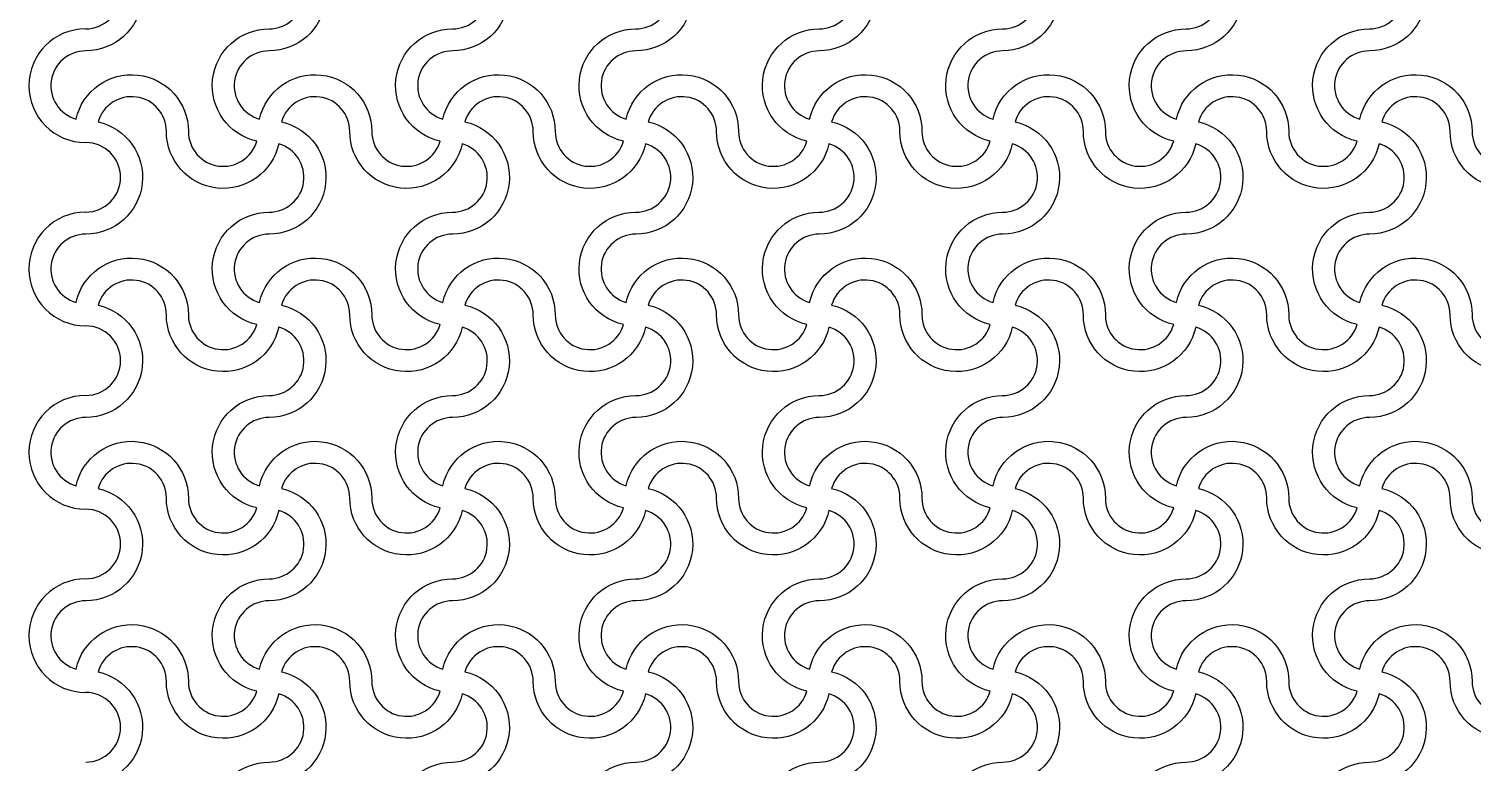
# Model space of a CAD drawing. Header units: millimetres. Extents: x 24 to 345, y 12 to 201.
# Drawn here: x 261.385 to 264.533, y 121.304 to 122.904 of the extents above; entities that cross this region are included whole.
import ezdxf

# ---------------------------------------------------------------- set-up
doc = ezdxf.new("R2010")
doc.units = ezdxf.units.MM
doc.header["$MEASUREMENT"] = 0
doc.layers.add('5th metal (rf+ground)', color=240, linetype='Continuous')

msp = doc.modelspace()

# ---------------------------------------------------------------- linework, layer by layer
at = {"layer": '5th metal (rf+ground)'}
for points in [[(261.92956, 123.05285, -0.8959788), (261.68453, 123.07982, 0.8687853), (261.5355, 123.10085, -0.8959788), (261.50853, 122.85582, 0.8687853), (261.4875, 122.70679, -0.8959788), (261.73253, 122.67982, 0.8687853), (261.88156, 122.65879, -0.8959788), (261.90853, 122.90382, 0.8687853)], [(261.92956, 123.05285, -0.8959788), (261.68453, 123.07982, 0.8687853), (261.5355, 123.10085, -0.8959788), (261.50853, 122.85582, 0.8687853), (261.4875, 122.70679, -0.8959788), (261.73253, 122.67982, 0.8687853), (261.88156, 122.65879, -0.8959788), (261.90853, 122.90382, 0.8687853)], [(261.92956, 123.05285, -0.8959788), (261.68453, 123.07982, 0.8687853), (261.5355, 123.10085, -0.8959788), (261.50853, 122.85582, 0.8687853), (261.4875, 122.70679, -0.8959788), (261.73253, 122.67982, 0.8687853), (261.88156, 122.65879, -0.8959788), (261.90853, 122.90382, 0.8687853)], [(261.92956, 123.05285, -0.8959788), (261.68453, 123.07982, 0.8687853), (261.5355, 123.10085, -0.8959788), (261.50853, 122.85582, 0.8687853), (261.4875, 122.70679, -0.8959788), (261.73253, 122.67982, 0.8687853), (261.88156, 122.65879, -0.8959788), (261.90853, 122.90382, 0.8687853)], [(262.32956, 123.05285, -0.8959788), (262.08453, 123.07982, 0.8687853), (261.9355, 123.10085, -0.8959788), (261.90853, 122.85582, 0.8687853), (261.8875, 122.70679, -0.8959788), (262.13253, 122.67982, 0.8687853), (262.28156, 122.65879, -0.8959788), (262.30853, 122.90382, 0.8687853)], [(262.32956, 123.05285, -0.8959788), (262.08453, 123.07982, 0.8687853), (261.9355, 123.10085, -0.8959788), (261.90853, 122.85582, 0.8687853), (261.8875, 122.70679, -0.8959788), (262.13253, 122.67982, 0.8687853), (262.28156, 122.65879, -0.8959788), (262.30853, 122.90382, 0.8687853)], [(262.32956, 123.05285, -0.8959788), (262.08453, 123.07982, 0.8687853), (261.9355, 123.10085, -0.8959788), (261.90853, 122.85582, 0.8687853), (261.8875, 122.70679, -0.8959788), (262.13253, 122.67982, 0.8687853), (262.28156, 122.65879, -0.8959788), (262.30853, 122.90382, 0.8687853)], [(262.32956, 123.05285, -0.8959788), (262.08453, 123.07982, 0.8687853), (261.9355, 123.10085, -0.8959788), (261.90853, 122.85582, 0.8687853), (261.8875, 122.70679, -0.8959788), (262.13253, 122.67982, 0.8687853), (262.28156, 122.65879, -0.8959788), (262.30853, 122.90382, 0.8687853)], [(262.72956, 123.05285, -0.8959788), (262.48453, 123.07982, 0.8687853), (262.3355, 123.10085, -0.8959788), (262.30853, 122.85582, 0.8687853), (262.2875, 122.70679, -0.8959788), (262.53253, 122.67982, 0.8687853), (262.68156, 122.65879, -0.8959788), (262.70853, 122.90382, 0.8687853)], [(262.72956, 123.05285, -0.8959788), (262.48453, 123.07982, 0.8687853), (262.3355, 123.10085, -0.8959788), (262.30853, 122.85582, 0.8687853), (262.2875, 122.70679, -0.8959788), (262.53253, 122.67982, 0.8687853), (262.68156, 122.65879, -0.8959788), (262.70853, 122.90382, 0.8687853)], [(262.72956, 123.05285, -0.8959788), (262.48453, 123.07982, 0.8687853), (262.3355, 123.10085, -0.8959788), (262.30853, 122.85582, 0.8687853), (262.2875, 122.70679, -0.8959788), (262.53253, 122.67982, 0.8687853), (262.68156, 122.65879, -0.8959788), (262.70853, 122.90382, 0.8687853)], [(262.72956, 123.05285, -0.8959788), (262.48453, 123.07982, 0.8687853), (262.3355, 123.10085, -0.8959788), (262.30853, 122.85582, 0.8687853), (262.2875, 122.70679, -0.8959788), (262.53253, 122.67982, 0.8687853), (262.68156, 122.65879, -0.8959788), (262.70853, 122.90382, 0.8687853)], [(263.12956, 123.05285, -0.8959788), (262.88453, 123.07982, 0.8687853), (262.7355, 123.10085, -0.8959788), (262.70853, 122.85582, 0.8687853), (262.6875, 122.70679, -0.8959788), (262.93253, 122.67982, 0.8687853), (263.08156, 122.65879, -0.8959788), (263.10853, 122.90382, 0.8687853)], [(263.12956, 123.05285, -0.8959788), (262.88453, 123.07982, 0.8687853), (262.7355, 123.10085, -0.8959788), (262.70853, 122.85582, 0.8687853), (262.6875, 122.70679, -0.8959788), (262.93253, 122.67982, 0.8687853), (263.08156, 122.65879, -0.8959788), (263.10853, 122.90382, 0.8687853)], [(263.12956, 123.05285, -0.8959788), (262.88453, 123.07982, 0.8687853), (262.7355, 123.10085, -0.8959788), (262.70853, 122.85582, 0.8687853), (262.6875, 122.70679, -0.8959788), (262.93253, 122.67982, 0.8687853), (263.08156, 122.65879, -0.8959788), (263.10853, 122.90382, 0.8687853)], [(263.12956, 123.05285, -0.8959788), (262.88453, 123.07982, 0.8687853), (262.7355, 123.10085, -0.8959788), (262.70853, 122.85582, 0.8687853), (262.6875, 122.70679, -0.8959788), (262.93253, 122.67982, 0.8687853), (263.08156, 122.65879, -0.8959788), (263.10853, 122.90382, 0.8687853)], [(263.52956, 123.05285, -0.8959788), (263.28453, 123.07982, 0.8687853), (263.1355, 123.10085, -0.8959788), (263.10853, 122.85582, 0.8687853), (263.0875, 122.70679, -0.8959788), (263.33253, 122.67982, 0.8687853), (263.48156, 122.65879, -0.8959788), (263.50853, 122.90382, 0.8687853)], [(263.52956, 123.05285, -0.8959788), (263.28453, 123.07982, 0.8687853), (263.1355, 123.10085, -0.8959788), (263.10853, 122.85582, 0.8687853), (263.0875, 122.70679, -0.8959788), (263.33253, 122.67982, 0.8687853), (263.48156, 122.65879, -0.8959788), (263.50853, 122.90382, 0.8687853)], [(263.52956, 123.05285, -0.8959788), (263.28453, 123.07982, 0.8687853), (263.1355, 123.10085, -0.8959788), (263.10853, 122.85582, 0.8687853), (263.0875, 122.70679, -0.8959788), (263.33253, 122.67982, 0.8687853), (263.48156, 122.65879, -0.8959788), (263.50853, 122.90382, 0.8687853)], [(263.52956, 123.05285, -0.8959788), (263.28453, 123.07982, 0.8687853), (263.1355, 123.10085, -0.8959788), (263.10853, 122.85582, 0.8687853), (263.0875, 122.70679, -0.8959788), (263.33253, 122.67982, 0.8687853), (263.48156, 122.65879, -0.8959788), (263.50853, 122.90382, 0.8687853)], [(263.92956, 123.05285, -0.8959788), (263.68453, 123.07982, 0.8687853), (263.5355, 123.10085, -0.8959788), (263.50853, 122.85582, 0.8687853), (263.4875, 122.70679, -0.8959788), (263.73253, 122.67982, 0.8687853), (263.88156, 122.65879, -0.8959788), (263.90853, 122.90382, 0.8687853)], [(263.92956, 123.05285, -0.8959788), (263.68453, 123.07982, 0.8687853), (263.5355, 123.10085, -0.8959788), (263.50853, 122.85582, 0.8687853), (263.4875, 122.70679, -0.8959788), (263.73253, 122.67982, 0.8687853), (263.88156, 122.65879, -0.8959788), (263.90853, 122.90382, 0.8687853)], [(263.92956, 123.05285, -0.8959788), (263.68453, 123.07982, 0.8687853), (263.5355, 123.10085, -0.8959788), (263.50853, 122.85582, 0.8687853), (263.4875, 122.70679, -0.8959788), (263.73253, 122.67982, 0.8687853), (263.88156, 122.65879, -0.8959788), (263.90853, 122.90382, 0.8687853)], [(263.92956, 123.05285, -0.8959788), (263.68453, 123.07982, 0.8687853), (263.5355, 123.10085, -0.8959788), (263.50853, 122.85582, 0.8687853), (263.4875, 122.70679, -0.8959788), (263.73253, 122.67982, 0.8687853), (263.88156, 122.65879, -0.8959788), (263.90853, 122.90382, 0.8687853)], [(264.32956, 123.05285, -0.8959788), (264.08453, 123.07982, 0.8687853), (263.9355, 123.10085, -0.8959788), (263.90853, 122.85582, 0.8687853), (263.8875, 122.70679, -0.8959788), (264.13253, 122.67982, 0.8687853), (264.28156, 122.65879, -0.8959788), (264.30853, 122.90382, 0.8687853)], [(264.32956, 123.05285, -0.8959788), (264.08453, 123.07982, 0.8687853), (263.9355, 123.10085, -0.8959788), (263.90853, 122.85582, 0.8687853), (263.8875, 122.70679, -0.8959788), (264.13253, 122.67982, 0.8687853), (264.28156, 122.65879, -0.8959788), (264.30853, 122.90382, 0.8687853)], [(264.32956, 123.05285, -0.8959788), (264.08453, 123.07982, 0.8687853), (263.9355, 123.10085, -0.8959788), (263.90853, 122.85582, 0.8687853), (263.8875, 122.70679, -0.8959788), (264.13253, 122.67982, 0.8687853), (264.28156, 122.65879, -0.8959788), (264.30853, 122.90382, 0.8687853)], [(264.32956, 123.05285, -0.8959788), (264.08453, 123.07982, 0.8687853), (263.9355, 123.10085, -0.8959788), (263.90853, 122.85582, 0.8687853), (263.8875, 122.70679, -0.8959788), (264.13253, 122.67982, 0.8687853), (264.28156, 122.65879, -0.8959788), (264.30853, 122.90382, 0.8687853)], [(264.72956, 123.05285, -0.8959788), (264.48453, 123.07982, 0.8687853), (264.3355, 123.10085, -0.8959788), (264.30853, 122.85582, 0.8687853), (264.2875, 122.70679, -0.8959788), (264.53253, 122.67982, 0.8687853), (264.68156, 122.65879, -0.8959788), (264.70853, 122.90382, 0.8687853)], [(264.72956, 123.05285, -0.8959788), (264.48453, 123.07982, 0.8687853), (264.3355, 123.10085, -0.8959788), (264.30853, 122.85582, 0.8687853), (264.2875, 122.70679, -0.8959788), (264.53253, 122.67982, 0.8687853), (264.68156, 122.65879, -0.8959788), (264.70853, 122.90382, 0.8687853)], [(264.72956, 123.05285, -0.8959788), (264.48453, 123.07982, 0.8687853), (264.3355, 123.10085, -0.8959788), (264.30853, 122.85582, 0.8687853), (264.2875, 122.70679, -0.8959788), (264.53253, 122.67982, 0.8687853), (264.68156, 122.65879, -0.8959788), (264.70853, 122.90382, 0.8687853)], [(264.72956, 123.05285, -0.8959788), (264.48453, 123.07982, 0.8687853), (264.3355, 123.10085, -0.8959788), (264.30853, 122.85582, 0.8687853), (264.2875, 122.70679, -0.8959788), (264.53253, 122.67982, 0.8687853), (264.68156, 122.65879, -0.8959788), (264.70853, 122.90382, 0.8687853)], [(261.92956, 122.65285, -0.8959788), (261.68453, 122.67982, 0.8687853), (261.5355, 122.70085, -0.8959788), (261.50853, 122.45582, 0.8687853), (261.4875, 122.30679, -0.8959788), (261.73253, 122.27982, 0.8687853), (261.88156, 122.25879, -0.8959788), (261.90853, 122.50382, 0.8687853)], [(261.92956, 122.65285, -0.8959788), (261.68453, 122.67982, 0.8687853), (261.5355, 122.70085, -0.8959788), (261.50853, 122.45582, 0.8687853), (261.4875, 122.30679, -0.8959788), (261.73253, 122.27982, 0.8687853), (261.88156, 122.25879, -0.8959788), (261.90853, 122.50382, 0.8687853)], [(261.92956, 122.65285, -0.8959788), (261.68453, 122.67982, 0.8687853), (261.5355, 122.70085, -0.8959788), (261.50853, 122.45582, 0.8687853), (261.4875, 122.30679, -0.8959788), (261.73253, 122.27982, 0.8687853), (261.88156, 122.25879, -0.8959788), (261.90853, 122.50382, 0.8687853)], [(261.92956, 122.65285, -0.8959788), (261.68453, 122.67982, 0.8687853), (261.5355, 122.70085, -0.8959788), (261.50853, 122.45582, 0.8687853), (261.4875, 122.30679, -0.8959788), (261.73253, 122.27982, 0.8687853), (261.88156, 122.25879, -0.8959788), (261.90853, 122.50382, 0.8687853)], [(262.32956, 122.65285, -0.8959788), (262.08453, 122.67982, 0.8687853), (261.9355, 122.70085, -0.8959788), (261.90853, 122.45582, 0.8687853), (261.8875, 122.30679, -0.8959788), (262.13253, 122.27982, 0.8687853), (262.28156, 122.25879, -0.8959788), (262.30853, 122.50382, 0.8687853)], [(262.32956, 122.65285, -0.8959788), (262.08453, 122.67982, 0.8687853), (261.9355, 122.70085, -0.8959788), (261.90853, 122.45582, 0.8687853), (261.8875, 122.30679, -0.8959788), (262.13253, 122.27982, 0.8687853), (262.28156, 122.25879, -0.8959788), (262.30853, 122.50382, 0.8687853)], [(262.32956, 122.65285, -0.8959788), (262.08453, 122.67982, 0.8687853), (261.9355, 122.70085, -0.8959788), (261.90853, 122.45582, 0.8687853), (261.8875, 122.30679, -0.8959788), (262.13253, 122.27982, 0.8687853), (262.28156, 122.25879, -0.8959788), (262.30853, 122.50382, 0.8687853)], [(262.32956, 122.65285, -0.8959788), (262.08453, 122.67982, 0.8687853), (261.9355, 122.70085, -0.8959788), (261.90853, 122.45582, 0.8687853), (261.8875, 122.30679, -0.8959788), (262.13253, 122.27982, 0.8687853), (262.28156, 122.25879, -0.8959788), (262.30853, 122.50382, 0.8687853)], [(262.72956, 122.65285, -0.8959788), (262.48453, 122.67982, 0.8687853), (262.3355, 122.70085, -0.8959788), (262.30853, 122.45582, 0.8687853), (262.2875, 122.30679, -0.8959788), (262.53253, 122.27982, 0.8687853), (262.68156, 122.25879, -0.8959788), (262.70853, 122.50382, 0.8687853)], [(262.72956, 122.65285, -0.8959788), (262.48453, 122.67982, 0.8687853), (262.3355, 122.70085, -0.8959788), (262.30853, 122.45582, 0.8687853), (262.2875, 122.30679, -0.8959788), (262.53253, 122.27982, 0.8687853), (262.68156, 122.25879, -0.8959788), (262.70853, 122.50382, 0.8687853)], [(262.72956, 122.65285, -0.8959788), (262.48453, 122.67982, 0.8687853), (262.3355, 122.70085, -0.8959788), (262.30853, 122.45582, 0.8687853), (262.2875, 122.30679, -0.8959788), (262.53253, 122.27982, 0.8687853), (262.68156, 122.25879, -0.8959788), (262.70853, 122.50382, 0.8687853)], [(262.72956, 122.65285, -0.8959788), (262.48453, 122.67982, 0.8687853), (262.3355, 122.70085, -0.8959788), (262.30853, 122.45582, 0.8687853), (262.2875, 122.30679, -0.8959788), (262.53253, 122.27982, 0.8687853), (262.68156, 122.25879, -0.8959788), (262.70853, 122.50382, 0.8687853)], [(263.12956, 122.65285, -0.8959788), (262.88453, 122.67982, 0.8687853), (262.7355, 122.70085, -0.8959788), (262.70853, 122.45582, 0.8687853), (262.6875, 122.30679, -0.8959788), (262.93253, 122.27982, 0.8687853), (263.08156, 122.25879, -0.8959788), (263.10853, 122.50382, 0.8687853)], [(263.12956, 122.65285, -0.8959788), (262.88453, 122.67982, 0.8687853), (262.7355, 122.70085, -0.8959788), (262.70853, 122.45582, 0.8687853), (262.6875, 122.30679, -0.8959788), (262.93253, 122.27982, 0.8687853), (263.08156, 122.25879, -0.8959788), (263.10853, 122.50382, 0.8687853)], [(263.12956, 122.65285, -0.8959788), (262.88453, 122.67982, 0.8687853), (262.7355, 122.70085, -0.8959788), (262.70853, 122.45582, 0.8687853), (262.6875, 122.30679, -0.8959788), (262.93253, 122.27982, 0.8687853), (263.08156, 122.25879, -0.8959788), (263.10853, 122.50382, 0.8687853)], [(263.12956, 122.65285, -0.8959788), (262.88453, 122.67982, 0.8687853), (262.7355, 122.70085, -0.8959788), (262.70853, 122.45582, 0.8687853), (262.6875, 122.30679, -0.8959788), (262.93253, 122.27982, 0.8687853), (263.08156, 122.25879, -0.8959788), (263.10853, 122.50382, 0.8687853)], [(263.52956, 122.65285, -0.8959788), (263.28453, 122.67982, 0.8687853), (263.1355, 122.70085, -0.8959788), (263.10853, 122.45582, 0.8687853), (263.0875, 122.30679, -0.8959788), (263.33253, 122.27982, 0.8687853), (263.48156, 122.25879, -0.8959788), (263.50853, 122.50382, 0.8687853)], [(263.52956, 122.65285, -0.8959788), (263.28453, 122.67982, 0.8687853), (263.1355, 122.70085, -0.8959788), (263.10853, 122.45582, 0.8687853), (263.0875, 122.30679, -0.8959788), (263.33253, 122.27982, 0.8687853), (263.48156, 122.25879, -0.8959788), (263.50853, 122.50382, 0.8687853)], [(263.52956, 122.65285, -0.8959788), (263.28453, 122.67982, 0.8687853), (263.1355, 122.70085, -0.8959788), (263.10853, 122.45582, 0.8687853), (263.0875, 122.30679, -0.8959788), (263.33253, 122.27982, 0.8687853), (263.48156, 122.25879, -0.8959788), (263.50853, 122.50382, 0.8687853)], [(263.52956, 122.65285, -0.8959788), (263.28453, 122.67982, 0.8687853), (263.1355, 122.70085, -0.8959788), (263.10853, 122.45582, 0.8687853), (263.0875, 122.30679, -0.8959788), (263.33253, 122.27982, 0.8687853), (263.48156, 122.25879, -0.8959788), (263.50853, 122.50382, 0.8687853)], [(263.92956, 122.65285, -0.8959788), (263.68453, 122.67982, 0.8687853), (263.5355, 122.70085, -0.8959788), (263.50853, 122.45582, 0.8687853), (263.4875, 122.30679, -0.8959788), (263.73253, 122.27982, 0.8687853), (263.88156, 122.25879, -0.8959788), (263.90853, 122.50382, 0.8687853)], [(263.92956, 122.65285, -0.8959788), (263.68453, 122.67982, 0.8687853), (263.5355, 122.70085, -0.8959788), (263.50853, 122.45582, 0.8687853), (263.4875, 122.30679, -0.8959788), (263.73253, 122.27982, 0.8687853), (263.88156, 122.25879, -0.8959788), (263.90853, 122.50382, 0.8687853)], [(263.92956, 122.65285, -0.8959788), (263.68453, 122.67982, 0.8687853), (263.5355, 122.70085, -0.8959788), (263.50853, 122.45582, 0.8687853), (263.4875, 122.30679, -0.8959788), (263.73253, 122.27982, 0.8687853), (263.88156, 122.25879, -0.8959788), (263.90853, 122.50382, 0.8687853)], [(263.92956, 122.65285, -0.8959788), (263.68453, 122.67982, 0.8687853), (263.5355, 122.70085, -0.8959788), (263.50853, 122.45582, 0.8687853), (263.4875, 122.30679, -0.8959788), (263.73253, 122.27982, 0.8687853), (263.88156, 122.25879, -0.8959788), (263.90853, 122.50382, 0.8687853)], [(264.32956, 122.65285, -0.8959788), (264.08453, 122.67982, 0.8687853), (263.9355, 122.70085, -0.8959788), (263.90853, 122.45582, 0.8687853), (263.8875, 122.30679, -0.8959788), (264.13253, 122.27982, 0.8687853), (264.28156, 122.25879, -0.8959788), (264.30853, 122.50382, 0.8687853)], [(264.32956, 122.65285, -0.8959788), (264.08453, 122.67982, 0.8687853), (263.9355, 122.70085, -0.8959788), (263.90853, 122.45582, 0.8687853), (263.8875, 122.30679, -0.8959788), (264.13253, 122.27982, 0.8687853), (264.28156, 122.25879, -0.8959788), (264.30853, 122.50382, 0.8687853)], [(264.32956, 122.65285, -0.8959788), (264.08453, 122.67982, 0.8687853), (263.9355, 122.70085, -0.8959788), (263.90853, 122.45582, 0.8687853), (263.8875, 122.30679, -0.8959788), (264.13253, 122.27982, 0.8687853), (264.28156, 122.25879, -0.8959788), (264.30853, 122.50382, 0.8687853)], [(264.32956, 122.65285, -0.8959788), (264.08453, 122.67982, 0.8687853), (263.9355, 122.70085, -0.8959788), (263.90853, 122.45582, 0.8687853), (263.8875, 122.30679, -0.8959788), (264.13253, 122.27982, 0.8687853), (264.28156, 122.25879, -0.8959788), (264.30853, 122.50382, 0.8687853)], [(264.72956, 122.65285, -0.8959788), (264.48453, 122.67982, 0.8687853), (264.3355, 122.70085, -0.8959788), (264.30853, 122.45582, 0.8687853), (264.2875, 122.30679, -0.8959788), (264.53253, 122.27982, 0.8687853), (264.68156, 122.25879, -0.8959788), (264.70853, 122.50382, 0.8687853)], [(264.72956, 122.65285, -0.8959788), (264.48453, 122.67982, 0.8687853), (264.3355, 122.70085, -0.8959788), (264.30853, 122.45582, 0.8687853), (264.2875, 122.30679, -0.8959788), (264.53253, 122.27982, 0.8687853), (264.68156, 122.25879, -0.8959788), (264.70853, 122.50382, 0.8687853)], [(264.72956, 122.65285, -0.8959788), (264.48453, 122.67982, 0.8687853), (264.3355, 122.70085, -0.8959788), (264.30853, 122.45582, 0.8687853), (264.2875, 122.30679, -0.8959788), (264.53253, 122.27982, 0.8687853), (264.68156, 122.25879, -0.8959788), (264.70853, 122.50382, 0.8687853)], [(264.72956, 122.65285, -0.8959788), (264.48453, 122.67982, 0.8687853), (264.3355, 122.70085, -0.8959788), (264.30853, 122.45582, 0.8687853), (264.2875, 122.30679, -0.8959788), (264.53253, 122.27982, 0.8687853), (264.68156, 122.25879, -0.8959788), (264.70853, 122.50382, 0.8687853)], [(261.92956, 122.25285, -0.8959788), (261.68453, 122.27982, 0.8687853), (261.5355, 122.30085, -0.8959788), (261.50853, 122.05582, 0.8687853), (261.4875, 121.90679, -0.8959788), (261.73253, 121.87982, 0.8687853), (261.88156, 121.85879, -0.8959788), (261.90853, 122.10382, 0.8687853)], [(261.92956, 122.25285, -0.8959788), (261.68453, 122.27982, 0.8687853), (261.5355, 122.30085, -0.8959788), (261.50853, 122.05582, 0.8687853), (261.4875, 121.90679, -0.8959788), (261.73253, 121.87982, 0.8687853), (261.88156, 121.85879, -0.8959788), (261.90853, 122.10382, 0.8687853)], [(261.92956, 122.25285, -0.8959788), (261.68453, 122.27982, 0.8687853), (261.5355, 122.30085, -0.8959788), (261.50853, 122.05582, 0.8687853), (261.4875, 121.90679, -0.8959788), (261.73253, 121.87982, 0.8687853), (261.88156, 121.85879, -0.8959788), (261.90853, 122.10382, 0.8687853)], [(261.92956, 122.25285, -0.8959788), (261.68453, 122.27982, 0.8687853), (261.5355, 122.30085, -0.8959788), (261.50853, 122.05582, 0.8687853), (261.4875, 121.90679, -0.8959788), (261.73253, 121.87982, 0.8687853), (261.88156, 121.85879, -0.8959788), (261.90853, 122.10382, 0.8687853)], [(262.32956, 122.25285, -0.8959788), (262.08453, 122.27982, 0.8687853), (261.9355, 122.30085, -0.8959788), (261.90853, 122.05582, 0.8687853), (261.8875, 121.90679, -0.8959788), (262.13253, 121.87982, 0.8687853), (262.28156, 121.85879, -0.8959788), (262.30853, 122.10382, 0.8687853)], [(262.32956, 122.25285, -0.8959788), (262.08453, 122.27982, 0.8687853), (261.9355, 122.30085, -0.8959788), (261.90853, 122.05582, 0.8687853), (261.8875, 121.90679, -0.8959788), (262.13253, 121.87982, 0.8687853), (262.28156, 121.85879, -0.8959788), (262.30853, 122.10382, 0.8687853)], [(262.32956, 122.25285, -0.8959788), (262.08453, 122.27982, 0.8687853), (261.9355, 122.30085, -0.8959788), (261.90853, 122.05582, 0.8687853), (261.8875, 121.90679, -0.8959788), (262.13253, 121.87982, 0.8687853), (262.28156, 121.85879, -0.8959788), (262.30853, 122.10382, 0.8687853)], [(262.32956, 122.25285, -0.8959788), (262.08453, 122.27982, 0.8687853), (261.9355, 122.30085, -0.8959788), (261.90853, 122.05582, 0.8687853), (261.8875, 121.90679, -0.8959788), (262.13253, 121.87982, 0.8687853), (262.28156, 121.85879, -0.8959788), (262.30853, 122.10382, 0.8687853)], [(262.72956, 122.25285, -0.8959788), (262.48453, 122.27982, 0.8687853), (262.3355, 122.30085, -0.8959788), (262.30853, 122.05582, 0.8687853), (262.2875, 121.90679, -0.8959788), (262.53253, 121.87982, 0.8687853), (262.68156, 121.85879, -0.8959788), (262.70853, 122.10382, 0.8687853)], [(262.72956, 122.25285, -0.8959788), (262.48453, 122.27982, 0.8687853), (262.3355, 122.30085, -0.8959788), (262.30853, 122.05582, 0.8687853), (262.2875, 121.90679, -0.8959788), (262.53253, 121.87982, 0.8687853), (262.68156, 121.85879, -0.8959788), (262.70853, 122.10382, 0.8687853)], [(262.72956, 122.25285, -0.8959788), (262.48453, 122.27982, 0.8687853), (262.3355, 122.30085, -0.8959788), (262.30853, 122.05582, 0.8687853), (262.2875, 121.90679, -0.8959788), (262.53253, 121.87982, 0.8687853), (262.68156, 121.85879, -0.8959788), (262.70853, 122.10382, 0.8687853)], [(262.72956, 122.25285, -0.8959788), (262.48453, 122.27982, 0.8687853), (262.3355, 122.30085, -0.8959788), (262.30853, 122.05582, 0.8687853), (262.2875, 121.90679, -0.8959788), (262.53253, 121.87982, 0.8687853), (262.68156, 121.85879, -0.8959788), (262.70853, 122.10382, 0.8687853)], [(263.12956, 122.25285, -0.8959788), (262.88453, 122.27982, 0.8687853), (262.7355, 122.30085, -0.8959788), (262.70853, 122.05582, 0.8687853), (262.6875, 121.90679, -0.8959788), (262.93253, 121.87982, 0.8687853), (263.08156, 121.85879, -0.8959788), (263.10853, 122.10382, 0.8687853)], [(263.12956, 122.25285, -0.8959788), (262.88453, 122.27982, 0.8687853), (262.7355, 122.30085, -0.8959788), (262.70853, 122.05582, 0.8687853), (262.6875, 121.90679, -0.8959788), (262.93253, 121.87982, 0.8687853), (263.08156, 121.85879, -0.8959788), (263.10853, 122.10382, 0.8687853)], [(263.12956, 122.25285, -0.8959788), (262.88453, 122.27982, 0.8687853), (262.7355, 122.30085, -0.8959788), (262.70853, 122.05582, 0.8687853), (262.6875, 121.90679, -0.8959788), (262.93253, 121.87982, 0.8687853), (263.08156, 121.85879, -0.8959788), (263.10853, 122.10382, 0.8687853)], [(263.12956, 122.25285, -0.8959788), (262.88453, 122.27982, 0.8687853), (262.7355, 122.30085, -0.8959788), (262.70853, 122.05582, 0.8687853), (262.6875, 121.90679, -0.8959788), (262.93253, 121.87982, 0.8687853), (263.08156, 121.85879, -0.8959788), (263.10853, 122.10382, 0.8687853)], [(263.52956, 122.25285, -0.8959788), (263.28453, 122.27982, 0.8687853), (263.1355, 122.30085, -0.8959788), (263.10853, 122.05582, 0.8687853), (263.0875, 121.90679, -0.8959788), (263.33253, 121.87982, 0.8687853), (263.48156, 121.85879, -0.8959788), (263.50853, 122.10382, 0.8687853)], [(263.52956, 122.25285, -0.8959788), (263.28453, 122.27982, 0.8687853), (263.1355, 122.30085, -0.8959788), (263.10853, 122.05582, 0.8687853), (263.0875, 121.90679, -0.8959788), (263.33253, 121.87982, 0.8687853), (263.48156, 121.85879, -0.8959788), (263.50853, 122.10382, 0.8687853)], [(263.52956, 122.25285, -0.8959788), (263.28453, 122.27982, 0.8687853), (263.1355, 122.30085, -0.8959788), (263.10853, 122.05582, 0.8687853), (263.0875, 121.90679, -0.8959788), (263.33253, 121.87982, 0.8687853), (263.48156, 121.85879, -0.8959788), (263.50853, 122.10382, 0.8687853)], [(263.52956, 122.25285, -0.8959788), (263.28453, 122.27982, 0.8687853), (263.1355, 122.30085, -0.8959788), (263.10853, 122.05582, 0.8687853), (263.0875, 121.90679, -0.8959788), (263.33253, 121.87982, 0.8687853), (263.48156, 121.85879, -0.8959788), (263.50853, 122.10382, 0.8687853)], [(263.92956, 122.25285, -0.8959788), (263.68453, 122.27982, 0.8687853), (263.5355, 122.30085, -0.8959788), (263.50853, 122.05582, 0.8687853), (263.4875, 121.90679, -0.8959788), (263.73253, 121.87982, 0.8687853), (263.88156, 121.85879, -0.8959788), (263.90853, 122.10382, 0.8687853)], [(263.92956, 122.25285, -0.8959788), (263.68453, 122.27982, 0.8687853), (263.5355, 122.30085, -0.8959788), (263.50853, 122.05582, 0.8687853), (263.4875, 121.90679, -0.8959788), (263.73253, 121.87982, 0.8687853), (263.88156, 121.85879, -0.8959788), (263.90853, 122.10382, 0.8687853)], [(263.92956, 122.25285, -0.8959788), (263.68453, 122.27982, 0.8687853), (263.5355, 122.30085, -0.8959788), (263.50853, 122.05582, 0.8687853), (263.4875, 121.90679, -0.8959788), (263.73253, 121.87982, 0.8687853), (263.88156, 121.85879, -0.8959788), (263.90853, 122.10382, 0.8687853)], [(263.92956, 122.25285, -0.8959788), (263.68453, 122.27982, 0.8687853), (263.5355, 122.30085, -0.8959788), (263.50853, 122.05582, 0.8687853), (263.4875, 121.90679, -0.8959788), (263.73253, 121.87982, 0.8687853), (263.88156, 121.85879, -0.8959788), (263.90853, 122.10382, 0.8687853)], [(264.32956, 122.25285, -0.8959788), (264.08453, 122.27982, 0.8687853), (263.9355, 122.30085, -0.8959788), (263.90853, 122.05582, 0.8687853), (263.8875, 121.90679, -0.8959788), (264.13253, 121.87982, 0.8687853), (264.28156, 121.85879, -0.8959788), (264.30853, 122.10382, 0.8687853)], [(264.32956, 122.25285, -0.8959788), (264.08453, 122.27982, 0.8687853), (263.9355, 122.30085, -0.8959788), (263.90853, 122.05582, 0.8687853), (263.8875, 121.90679, -0.8959788), (264.13253, 121.87982, 0.8687853), (264.28156, 121.85879, -0.8959788), (264.30853, 122.10382, 0.8687853)], [(264.32956, 122.25285, -0.8959788), (264.08453, 122.27982, 0.8687853), (263.9355, 122.30085, -0.8959788), (263.90853, 122.05582, 0.8687853), (263.8875, 121.90679, -0.8959788), (264.13253, 121.87982, 0.8687853), (264.28156, 121.85879, -0.8959788), (264.30853, 122.10382, 0.8687853)], [(264.32956, 122.25285, -0.8959788), (264.08453, 122.27982, 0.8687853), (263.9355, 122.30085, -0.8959788), (263.90853, 122.05582, 0.8687853), (263.8875, 121.90679, -0.8959788), (264.13253, 121.87982, 0.8687853), (264.28156, 121.85879, -0.8959788), (264.30853, 122.10382, 0.8687853)], [(264.72956, 122.25285, -0.8959788), (264.48453, 122.27982, 0.8687853), (264.3355, 122.30085, -0.8959788), (264.30853, 122.05582, 0.8687853), (264.2875, 121.90679, -0.8959788), (264.53253, 121.87982, 0.8687853), (264.68156, 121.85879, -0.8959788), (264.70853, 122.10382, 0.8687853)], [(264.72956, 122.25285, -0.8959788), (264.48453, 122.27982, 0.8687853), (264.3355, 122.30085, -0.8959788), (264.30853, 122.05582, 0.8687853), (264.2875, 121.90679, -0.8959788), (264.53253, 121.87982, 0.8687853), (264.68156, 121.85879, -0.8959788), (264.70853, 122.10382, 0.8687853)], [(264.72956, 122.25285, -0.8959788), (264.48453, 122.27982, 0.8687853), (264.3355, 122.30085, -0.8959788), (264.30853, 122.05582, 0.8687853), (264.2875, 121.90679, -0.8959788), (264.53253, 121.87982, 0.8687853), (264.68156, 121.85879, -0.8959788), (264.70853, 122.10382, 0.8687853)], [(264.72956, 122.25285, -0.8959788), (264.48453, 122.27982, 0.8687853), (264.3355, 122.30085, -0.8959788), (264.30853, 122.05582, 0.8687853), (264.2875, 121.90679, -0.8959788), (264.53253, 121.87982, 0.8687853), (264.68156, 121.85879, -0.8959788), (264.70853, 122.10382, 0.8687853)], [(261.92956, 121.85285, -0.8959788), (261.68453, 121.87982, 0.8687853), (261.5355, 121.90085, -0.8959788), (261.50853, 121.65582, 0.8687853), (261.4875, 121.50679, -0.8959788), (261.73253, 121.47982, 0.8687853), (261.88156, 121.45879, -0.8959788), (261.90853, 121.70382, 0.8687853)], [(261.92956, 121.85285, -0.8959788), (261.68453, 121.87982, 0.8687853), (261.5355, 121.90085, -0.8959788), (261.50853, 121.65582, 0.8687853), (261.4875, 121.50679, -0.8959788), (261.73253, 121.47982, 0.8687853), (261.88156, 121.45879, -0.8959788), (261.90853, 121.70382, 0.8687853)], [(261.92956, 121.85285, -0.8959788), (261.68453, 121.87982, 0.8687853), (261.5355, 121.90085, -0.8959788), (261.50853, 121.65582, 0.8687853), (261.4875, 121.50679, -0.8959788), (261.73253, 121.47982, 0.8687853), (261.88156, 121.45879, -0.8959788), (261.90853, 121.70382, 0.8687853)], [(261.92956, 121.85285, -0.8959788), (261.68453, 121.87982, 0.8687853), (261.5355, 121.90085, -0.8959788), (261.50853, 121.65582, 0.8687853), (261.4875, 121.50679, -0.8959788), (261.73253, 121.47982, 0.8687853), (261.88156, 121.45879, -0.8959788), (261.90853, 121.70382, 0.8687853)], [(262.32956, 121.85285, -0.8959788), (262.08453, 121.87982, 0.8687853), (261.9355, 121.90085, -0.8959788), (261.90853, 121.65582, 0.8687853), (261.8875, 121.50679, -0.8959788), (262.13253, 121.47982, 0.8687853), (262.28156, 121.45879, -0.8959788), (262.30853, 121.70382, 0.8687853)], [(262.32956, 121.85285, -0.8959788), (262.08453, 121.87982, 0.8687853), (261.9355, 121.90085, -0.8959788), (261.90853, 121.65582, 0.8687853), (261.8875, 121.50679, -0.8959788), (262.13253, 121.47982, 0.8687853), (262.28156, 121.45879, -0.8959788), (262.30853, 121.70382, 0.8687853)], [(262.32956, 121.85285, -0.8959788), (262.08453, 121.87982, 0.8687853), (261.9355, 121.90085, -0.8959788), (261.90853, 121.65582, 0.8687853), (261.8875, 121.50679, -0.8959788), (262.13253, 121.47982, 0.8687853), (262.28156, 121.45879, -0.8959788), (262.30853, 121.70382, 0.8687853)], [(262.32956, 121.85285, -0.8959788), (262.08453, 121.87982, 0.8687853), (261.9355, 121.90085, -0.8959788), (261.90853, 121.65582, 0.8687853), (261.8875, 121.50679, -0.8959788), (262.13253, 121.47982, 0.8687853), (262.28156, 121.45879, -0.8959788), (262.30853, 121.70382, 0.8687853)], [(262.72956, 121.85285, -0.8959788), (262.48453, 121.87982, 0.8687853), (262.3355, 121.90085, -0.8959788), (262.30853, 121.65582, 0.8687853), (262.2875, 121.50679, -0.8959788), (262.53253, 121.47982, 0.8687853), (262.68156, 121.45879, -0.8959788), (262.70853, 121.70382, 0.8687853)], [(262.72956, 121.85285, -0.8959788), (262.48453, 121.87982, 0.8687853), (262.3355, 121.90085, -0.8959788), (262.30853, 121.65582, 0.8687853), (262.2875, 121.50679, -0.8959788), (262.53253, 121.47982, 0.8687853), (262.68156, 121.45879, -0.8959788), (262.70853, 121.70382, 0.8687853)], [(262.72956, 121.85285, -0.8959788), (262.48453, 121.87982, 0.8687853), (262.3355, 121.90085, -0.8959788), (262.30853, 121.65582, 0.8687853), (262.2875, 121.50679, -0.8959788), (262.53253, 121.47982, 0.8687853), (262.68156, 121.45879, -0.8959788), (262.70853, 121.70382, 0.8687853)], [(262.72956, 121.85285, -0.8959788), (262.48453, 121.87982, 0.8687853), (262.3355, 121.90085, -0.8959788), (262.30853, 121.65582, 0.8687853), (262.2875, 121.50679, -0.8959788), (262.53253, 121.47982, 0.8687853), (262.68156, 121.45879, -0.8959788), (262.70853, 121.70382, 0.8687853)], [(263.12956, 121.85285, -0.8959788), (262.88453, 121.87982, 0.8687853), (262.7355, 121.90085, -0.8959788), (262.70853, 121.65582, 0.8687853), (262.6875, 121.50679, -0.8959788), (262.93253, 121.47982, 0.8687853), (263.08156, 121.45879, -0.8959788), (263.10853, 121.70382, 0.8687853)], [(263.12956, 121.85285, -0.8959788), (262.88453, 121.87982, 0.8687853), (262.7355, 121.90085, -0.8959788), (262.70853, 121.65582, 0.8687853), (262.6875, 121.50679, -0.8959788), (262.93253, 121.47982, 0.8687853), (263.08156, 121.45879, -0.8959788), (263.10853, 121.70382, 0.8687853)], [(263.12956, 121.85285, -0.8959788), (262.88453, 121.87982, 0.8687853), (262.7355, 121.90085, -0.8959788), (262.70853, 121.65582, 0.8687853), (262.6875, 121.50679, -0.8959788), (262.93253, 121.47982, 0.8687853), (263.08156, 121.45879, -0.8959788), (263.10853, 121.70382, 0.8687853)], [(263.12956, 121.85285, -0.8959788), (262.88453, 121.87982, 0.8687853), (262.7355, 121.90085, -0.8959788), (262.70853, 121.65582, 0.8687853), (262.6875, 121.50679, -0.8959788), (262.93253, 121.47982, 0.8687853), (263.08156, 121.45879, -0.8959788), (263.10853, 121.70382, 0.8687853)], [(263.52956, 121.85285, -0.8959788), (263.28453, 121.87982, 0.8687853), (263.1355, 121.90085, -0.8959788), (263.10853, 121.65582, 0.8687853), (263.0875, 121.50679, -0.8959788), (263.33253, 121.47982, 0.8687853), (263.48156, 121.45879, -0.8959788), (263.50853, 121.70382, 0.8687853)], [(263.52956, 121.85285, -0.8959788), (263.28453, 121.87982, 0.8687853), (263.1355, 121.90085, -0.8959788), (263.10853, 121.65582, 0.8687853), (263.0875, 121.50679, -0.8959788), (263.33253, 121.47982, 0.8687853), (263.48156, 121.45879, -0.8959788), (263.50853, 121.70382, 0.8687853)], [(263.52956, 121.85285, -0.8959788), (263.28453, 121.87982, 0.8687853), (263.1355, 121.90085, -0.8959788), (263.10853, 121.65582, 0.8687853), (263.0875, 121.50679, -0.8959788), (263.33253, 121.47982, 0.8687853), (263.48156, 121.45879, -0.8959788), (263.50853, 121.70382, 0.8687853)], [(263.52956, 121.85285, -0.8959788), (263.28453, 121.87982, 0.8687853), (263.1355, 121.90085, -0.8959788), (263.10853, 121.65582, 0.8687853), (263.0875, 121.50679, -0.8959788), (263.33253, 121.47982, 0.8687853), (263.48156, 121.45879, -0.8959788), (263.50853, 121.70382, 0.8687853)], [(263.92956, 121.85285, -0.8959788), (263.68453, 121.87982, 0.8687853), (263.5355, 121.90085, -0.8959788), (263.50853, 121.65582, 0.8687853), (263.4875, 121.50679, -0.8959788), (263.73253, 121.47982, 0.8687853), (263.88156, 121.45879, -0.8959788), (263.90853, 121.70382, 0.8687853)], [(263.92956, 121.85285, -0.8959788), (263.68453, 121.87982, 0.8687853), (263.5355, 121.90085, -0.8959788), (263.50853, 121.65582, 0.8687853), (263.4875, 121.50679, -0.8959788), (263.73253, 121.47982, 0.8687853), (263.88156, 121.45879, -0.8959788), (263.90853, 121.70382, 0.8687853)], [(263.92956, 121.85285, -0.8959788), (263.68453, 121.87982, 0.8687853), (263.5355, 121.90085, -0.8959788), (263.50853, 121.65582, 0.8687853), (263.4875, 121.50679, -0.8959788), (263.73253, 121.47982, 0.8687853), (263.88156, 121.45879, -0.8959788), (263.90853, 121.70382, 0.8687853)], [(263.92956, 121.85285, -0.8959788), (263.68453, 121.87982, 0.8687853), (263.5355, 121.90085, -0.8959788), (263.50853, 121.65582, 0.8687853), (263.4875, 121.50679, -0.8959788), (263.73253, 121.47982, 0.8687853), (263.88156, 121.45879, -0.8959788), (263.90853, 121.70382, 0.8687853)], [(264.32956, 121.85285, -0.8959788), (264.08453, 121.87982, 0.8687853), (263.9355, 121.90085, -0.8959788), (263.90853, 121.65582, 0.8687853), (263.8875, 121.50679, -0.8959788), (264.13253, 121.47982, 0.8687853), (264.28156, 121.45879, -0.8959788), (264.30853, 121.70382, 0.8687853)], [(264.32956, 121.85285, -0.8959788), (264.08453, 121.87982, 0.8687853), (263.9355, 121.90085, -0.8959788), (263.90853, 121.65582, 0.8687853), (263.8875, 121.50679, -0.8959788), (264.13253, 121.47982, 0.8687853), (264.28156, 121.45879, -0.8959788), (264.30853, 121.70382, 0.8687853)], [(264.32956, 121.85285, -0.8959788), (264.08453, 121.87982, 0.8687853), (263.9355, 121.90085, -0.8959788), (263.90853, 121.65582, 0.8687853), (263.8875, 121.50679, -0.8959788), (264.13253, 121.47982, 0.8687853), (264.28156, 121.45879, -0.8959788), (264.30853, 121.70382, 0.8687853)], [(264.32956, 121.85285, -0.8959788), (264.08453, 121.87982, 0.8687853), (263.9355, 121.90085, -0.8959788), (263.90853, 121.65582, 0.8687853), (263.8875, 121.50679, -0.8959788), (264.13253, 121.47982, 0.8687853), (264.28156, 121.45879, -0.8959788), (264.30853, 121.70382, 0.8687853)], [(264.72956, 121.85285, -0.8959788), (264.48453, 121.87982, 0.8687853), (264.3355, 121.90085, -0.8959788), (264.30853, 121.65582, 0.8687853), (264.2875, 121.50679, -0.8959788), (264.53253, 121.47982, 0.8687853), (264.68156, 121.45879, -0.8959788), (264.70853, 121.70382, 0.8687853)], [(264.72956, 121.85285, -0.8959788), (264.48453, 121.87982, 0.8687853), (264.3355, 121.90085, -0.8959788), (264.30853, 121.65582, 0.8687853), (264.2875, 121.50679, -0.8959788), (264.53253, 121.47982, 0.8687853), (264.68156, 121.45879, -0.8959788), (264.70853, 121.70382, 0.8687853)], [(264.72956, 121.85285, -0.8959788), (264.48453, 121.87982, 0.8687853), (264.3355, 121.90085, -0.8959788), (264.30853, 121.65582, 0.8687853), (264.2875, 121.50679, -0.8959788), (264.53253, 121.47982, 0.8687853), (264.68156, 121.45879, -0.8959788), (264.70853, 121.70382, 0.8687853)], [(264.72956, 121.85285, -0.8959788), (264.48453, 121.87982, 0.8687853), (264.3355, 121.90085, -0.8959788), (264.30853, 121.65582, 0.8687853), (264.2875, 121.50679, -0.8959788), (264.53253, 121.47982, 0.8687853), (264.68156, 121.45879, -0.8959788), (264.70853, 121.70382, 0.8687853)], [(261.92956, 121.45285, -0.8959788), (261.68453, 121.47982, 0.8687853), (261.5355, 121.50085, -0.8959788), (261.50853, 121.25582, 0.8687853), (261.4875, 121.10679, -0.8959788), (261.73253, 121.07982, 0.8687853), (261.88156, 121.05879, -0.8959788), (261.90853, 121.30382, 0.8687853)], [(261.92956, 121.45285, -0.8959788), (261.68453, 121.47982, 0.8687853), (261.5355, 121.50085, -0.8959788), (261.50853, 121.25582, 0.8687853), (261.4875, 121.10679, -0.8959788), (261.73253, 121.07982, 0.8687853), (261.88156, 121.05879, -0.8959788), (261.90853, 121.30382, 0.8687853)], [(261.92956, 121.45285, -0.8959788), (261.68453, 121.47982, 0.8687853), (261.5355, 121.50085, -0.8959788), (261.50853, 121.25582, 0.8687853), (261.4875, 121.10679, -0.8959788), (261.73253, 121.07982, 0.8687853), (261.88156, 121.05879, -0.8959788), (261.90853, 121.30382, 0.8687853)], [(261.92956, 121.45285, -0.8959788), (261.68453, 121.47982, 0.8687853), (261.5355, 121.50085, -0.8959788), (261.50853, 121.25582, 0.8687853), (261.4875, 121.10679, -0.8959788), (261.73253, 121.07982, 0.8687853), (261.88156, 121.05879, -0.8959788), (261.90853, 121.30382, 0.8687853)], [(262.32956, 121.45285, -0.8959788), (262.08453, 121.47982, 0.8687853), (261.9355, 121.50085, -0.8959788), (261.90853, 121.25582, 0.8687853), (261.8875, 121.10679, -0.8959788), (262.13253, 121.07982, 0.8687853), (262.28156, 121.05879, -0.8959788), (262.30853, 121.30382, 0.8687853)], [(262.32956, 121.45285, -0.8959788), (262.08453, 121.47982, 0.8687853), (261.9355, 121.50085, -0.8959788), (261.90853, 121.25582, 0.8687853), (261.8875, 121.10679, -0.8959788), (262.13253, 121.07982, 0.8687853), (262.28156, 121.05879, -0.8959788), (262.30853, 121.30382, 0.8687853)], [(262.32956, 121.45285, -0.8959788), (262.08453, 121.47982, 0.8687853), (261.9355, 121.50085, -0.8959788), (261.90853, 121.25582, 0.8687853), (261.8875, 121.10679, -0.8959788), (262.13253, 121.07982, 0.8687853), (262.28156, 121.05879, -0.8959788), (262.30853, 121.30382, 0.8687853)], [(262.32956, 121.45285, -0.8959788), (262.08453, 121.47982, 0.8687853), (261.9355, 121.50085, -0.8959788), (261.90853, 121.25582, 0.8687853), (261.8875, 121.10679, -0.8959788), (262.13253, 121.07982, 0.8687853), (262.28156, 121.05879, -0.8959788), (262.30853, 121.30382, 0.8687853)], [(262.72956, 121.45285, -0.8959788), (262.48453, 121.47982, 0.8687853), (262.3355, 121.50085, -0.8959788), (262.30853, 121.25582, 0.8687853), (262.2875, 121.10679, -0.8959788), (262.53253, 121.07982, 0.8687853), (262.68156, 121.05879, -0.8959788), (262.70853, 121.30382, 0.8687853)], [(262.72956, 121.45285, -0.8959788), (262.48453, 121.47982, 0.8687853), (262.3355, 121.50085, -0.8959788), (262.30853, 121.25582, 0.8687853), (262.2875, 121.10679, -0.8959788), (262.53253, 121.07982, 0.8687853), (262.68156, 121.05879, -0.8959788), (262.70853, 121.30382, 0.8687853)], [(262.72956, 121.45285, -0.8959788), (262.48453, 121.47982, 0.8687853), (262.3355, 121.50085, -0.8959788), (262.30853, 121.25582, 0.8687853), (262.2875, 121.10679, -0.8959788), (262.53253, 121.07982, 0.8687853), (262.68156, 121.05879, -0.8959788), (262.70853, 121.30382, 0.8687853)], [(262.72956, 121.45285, -0.8959788), (262.48453, 121.47982, 0.8687853), (262.3355, 121.50085, -0.8959788), (262.30853, 121.25582, 0.8687853), (262.2875, 121.10679, -0.8959788), (262.53253, 121.07982, 0.8687853), (262.68156, 121.05879, -0.8959788), (262.70853, 121.30382, 0.8687853)], [(263.12956, 121.45285, -0.8959788), (262.88453, 121.47982, 0.8687853), (262.7355, 121.50085, -0.8959788), (262.70853, 121.25582, 0.8687853), (262.6875, 121.10679, -0.8959788), (262.93253, 121.07982, 0.8687853), (263.08156, 121.05879, -0.8959788), (263.10853, 121.30382, 0.8687853)], [(263.12956, 121.45285, -0.8959788), (262.88453, 121.47982, 0.8687853), (262.7355, 121.50085, -0.8959788), (262.70853, 121.25582, 0.8687853), (262.6875, 121.10679, -0.8959788), (262.93253, 121.07982, 0.8687853), (263.08156, 121.05879, -0.8959788), (263.10853, 121.30382, 0.8687853)], [(263.12956, 121.45285, -0.8959788), (262.88453, 121.47982, 0.8687853), (262.7355, 121.50085, -0.8959788), (262.70853, 121.25582, 0.8687853), (262.6875, 121.10679, -0.8959788), (262.93253, 121.07982, 0.8687853), (263.08156, 121.05879, -0.8959788), (263.10853, 121.30382, 0.8687853)], [(263.12956, 121.45285, -0.8959788), (262.88453, 121.47982, 0.8687853), (262.7355, 121.50085, -0.8959788), (262.70853, 121.25582, 0.8687853), (262.6875, 121.10679, -0.8959788), (262.93253, 121.07982, 0.8687853), (263.08156, 121.05879, -0.8959788), (263.10853, 121.30382, 0.8687853)], [(263.52956, 121.45285, -0.8959788), (263.28453, 121.47982, 0.8687853), (263.1355, 121.50085, -0.8959788), (263.10853, 121.25582, 0.8687853), (263.0875, 121.10679, -0.8959788), (263.33253, 121.07982, 0.8687853), (263.48156, 121.05879, -0.8959788), (263.50853, 121.30382, 0.8687853)], [(263.52956, 121.45285, -0.8959788), (263.28453, 121.47982, 0.8687853), (263.1355, 121.50085, -0.8959788), (263.10853, 121.25582, 0.8687853), (263.0875, 121.10679, -0.8959788), (263.33253, 121.07982, 0.8687853), (263.48156, 121.05879, -0.8959788), (263.50853, 121.30382, 0.8687853)], [(263.52956, 121.45285, -0.8959788), (263.28453, 121.47982, 0.8687853), (263.1355, 121.50085, -0.8959788), (263.10853, 121.25582, 0.8687853), (263.0875, 121.10679, -0.8959788), (263.33253, 121.07982, 0.8687853), (263.48156, 121.05879, -0.8959788), (263.50853, 121.30382, 0.8687853)], [(263.52956, 121.45285, -0.8959788), (263.28453, 121.47982, 0.8687853), (263.1355, 121.50085, -0.8959788), (263.10853, 121.25582, 0.8687853), (263.0875, 121.10679, -0.8959788), (263.33253, 121.07982, 0.8687853), (263.48156, 121.05879, -0.8959788), (263.50853, 121.30382, 0.8687853)], [(263.92956, 121.45285, -0.8959788), (263.68453, 121.47982, 0.8687853), (263.5355, 121.50085, -0.8959788), (263.50853, 121.25582, 0.8687853), (263.4875, 121.10679, -0.8959788), (263.73253, 121.07982, 0.8687853), (263.88156, 121.05879, -0.8959788), (263.90853, 121.30382, 0.8687853)], [(263.92956, 121.45285, -0.8959788), (263.68453, 121.47982, 0.8687853), (263.5355, 121.50085, -0.8959788), (263.50853, 121.25582, 0.8687853), (263.4875, 121.10679, -0.8959788), (263.73253, 121.07982, 0.8687853), (263.88156, 121.05879, -0.8959788), (263.90853, 121.30382, 0.8687853)], [(263.92956, 121.45285, -0.8959788), (263.68453, 121.47982, 0.8687853), (263.5355, 121.50085, -0.8959788), (263.50853, 121.25582, 0.8687853), (263.4875, 121.10679, -0.8959788), (263.73253, 121.07982, 0.8687853), (263.88156, 121.05879, -0.8959788), (263.90853, 121.30382, 0.8687853)], [(263.92956, 121.45285, -0.8959788), (263.68453, 121.47982, 0.8687853), (263.5355, 121.50085, -0.8959788), (263.50853, 121.25582, 0.8687853), (263.4875, 121.10679, -0.8959788), (263.73253, 121.07982, 0.8687853), (263.88156, 121.05879, -0.8959788), (263.90853, 121.30382, 0.8687853)], [(264.32956, 121.45285, -0.8959788), (264.08453, 121.47982, 0.8687853), (263.9355, 121.50085, -0.8959788), (263.90853, 121.25582, 0.8687853), (263.8875, 121.10679, -0.8959788), (264.13253, 121.07982, 0.8687853), (264.28156, 121.05879, -0.8959788), (264.30853, 121.30382, 0.8687853)], [(264.32956, 121.45285, -0.8959788), (264.08453, 121.47982, 0.8687853), (263.9355, 121.50085, -0.8959788), (263.90853, 121.25582, 0.8687853), (263.8875, 121.10679, -0.8959788), (264.13253, 121.07982, 0.8687853), (264.28156, 121.05879, -0.8959788), (264.30853, 121.30382, 0.8687853)], [(264.32956, 121.45285, -0.8959788), (264.08453, 121.47982, 0.8687853), (263.9355, 121.50085, -0.8959788), (263.90853, 121.25582, 0.8687853), (263.8875, 121.10679, -0.8959788), (264.13253, 121.07982, 0.8687853), (264.28156, 121.05879, -0.8959788), (264.30853, 121.30382, 0.8687853)], [(264.32956, 121.45285, -0.8959788), (264.08453, 121.47982, 0.8687853), (263.9355, 121.50085, -0.8959788), (263.90853, 121.25582, 0.8687853), (263.8875, 121.10679, -0.8959788), (264.13253, 121.07982, 0.8687853), (264.28156, 121.05879, -0.8959788), (264.30853, 121.30382, 0.8687853)], [(264.72956, 121.45285, -0.8959788), (264.48453, 121.47982, 0.8687853), (264.3355, 121.50085, -0.8959788), (264.30853, 121.25582, 0.8687853), (264.2875, 121.10679, -0.8959788), (264.53253, 121.07982, 0.8687853), (264.68156, 121.05879, -0.8959788), (264.70853, 121.30382, 0.8687853)], [(264.72956, 121.45285, -0.8959788), (264.48453, 121.47982, 0.8687853), (264.3355, 121.50085, -0.8959788), (264.30853, 121.25582, 0.8687853), (264.2875, 121.10679, -0.8959788), (264.53253, 121.07982, 0.8687853), (264.68156, 121.05879, -0.8959788), (264.70853, 121.30382, 0.8687853)], [(264.72956, 121.45285, -0.8959788), (264.48453, 121.47982, 0.8687853), (264.3355, 121.50085, -0.8959788), (264.30853, 121.25582, 0.8687853), (264.2875, 121.10679, -0.8959788), (264.53253, 121.07982, 0.8687853), (264.68156, 121.05879, -0.8959788), (264.70853, 121.30382, 0.8687853)], [(264.72956, 121.45285, -0.8959788), (264.48453, 121.47982, 0.8687853), (264.3355, 121.50085, -0.8959788), (264.30853, 121.25582, 0.8687853), (264.2875, 121.10679, -0.8959788), (264.53253, 121.07982, 0.8687853), (264.68156, 121.05879, -0.8959788), (264.70853, 121.30382, 0.8687853)]]:
    msp.add_lwpolyline(points, format="xyb", close=True, dxfattribs=at)
for centre, radius, start, end in [((261.50853, 122.97982), 0.076, 270, 90), ((261.50853, 122.97982), 0.076, 270, 90), ((261.50853, 122.97982), 0.076, 270, 90), ((261.50853, 122.97982), 0.076, 270, 90), ((261.50853, 122.77982), 0.124, 90, 270), ((261.50853, 122.77982), 0.124, 90, 270), ((261.50853, 122.77982), 0.124, 90, 270), ((261.50853, 122.77982), 0.124, 90, 270), ((261.50853, 122.57982), 0.076, 270, 90), ((261.50853, 122.57982), 0.076, 270, 90), ((261.50853, 122.57982), 0.076, 270, 90), ((261.50853, 122.57982), 0.076, 270, 90), ((261.50853, 122.37982), 0.124, 90, 270), ((261.50853, 122.37982), 0.124, 90, 270), ((261.50853, 122.37982), 0.124, 90, 270), ((261.50853, 122.37982), 0.124, 90, 270), ((261.50853, 122.17982), 0.076, 270, 90), ((261.50853, 122.17982), 0.076, 270, 90), ((261.50853, 122.17982), 0.076, 270, 90), ((261.50853, 122.17982), 0.076, 270, 90), ((261.50853, 121.97982), 0.124, 90, 270), ((261.50853, 121.97982), 0.124, 90, 270), ((261.50853, 121.97982), 0.124, 90, 270), ((261.50853, 121.97982), 0.124, 90, 270), ((261.50853, 121.77982), 0.076, 270, 90), ((261.50853, 121.77982), 0.076, 270, 90), ((261.50853, 121.77982), 0.076, 270, 90), ((261.50853, 121.77982), 0.076, 270, 90), ((261.50853, 121.57982), 0.124, 90, 270), ((261.50853, 121.57982), 0.124, 90, 270), ((261.50853, 121.57982), 0.124, 90, 270), ((261.50853, 121.57982), 0.124, 90, 270), ((261.50853, 121.37982), 0.076, 270, 90), ((261.50853, 121.37982), 0.076, 270, 90), ((261.50853, 121.37982), 0.076, 270, 90), ((261.50853, 121.37982), 0.076, 270, 90)]:
    msp.add_arc(centre, radius, start, end, dxfattribs=at)

doc.saveas('drawing.dxf')
